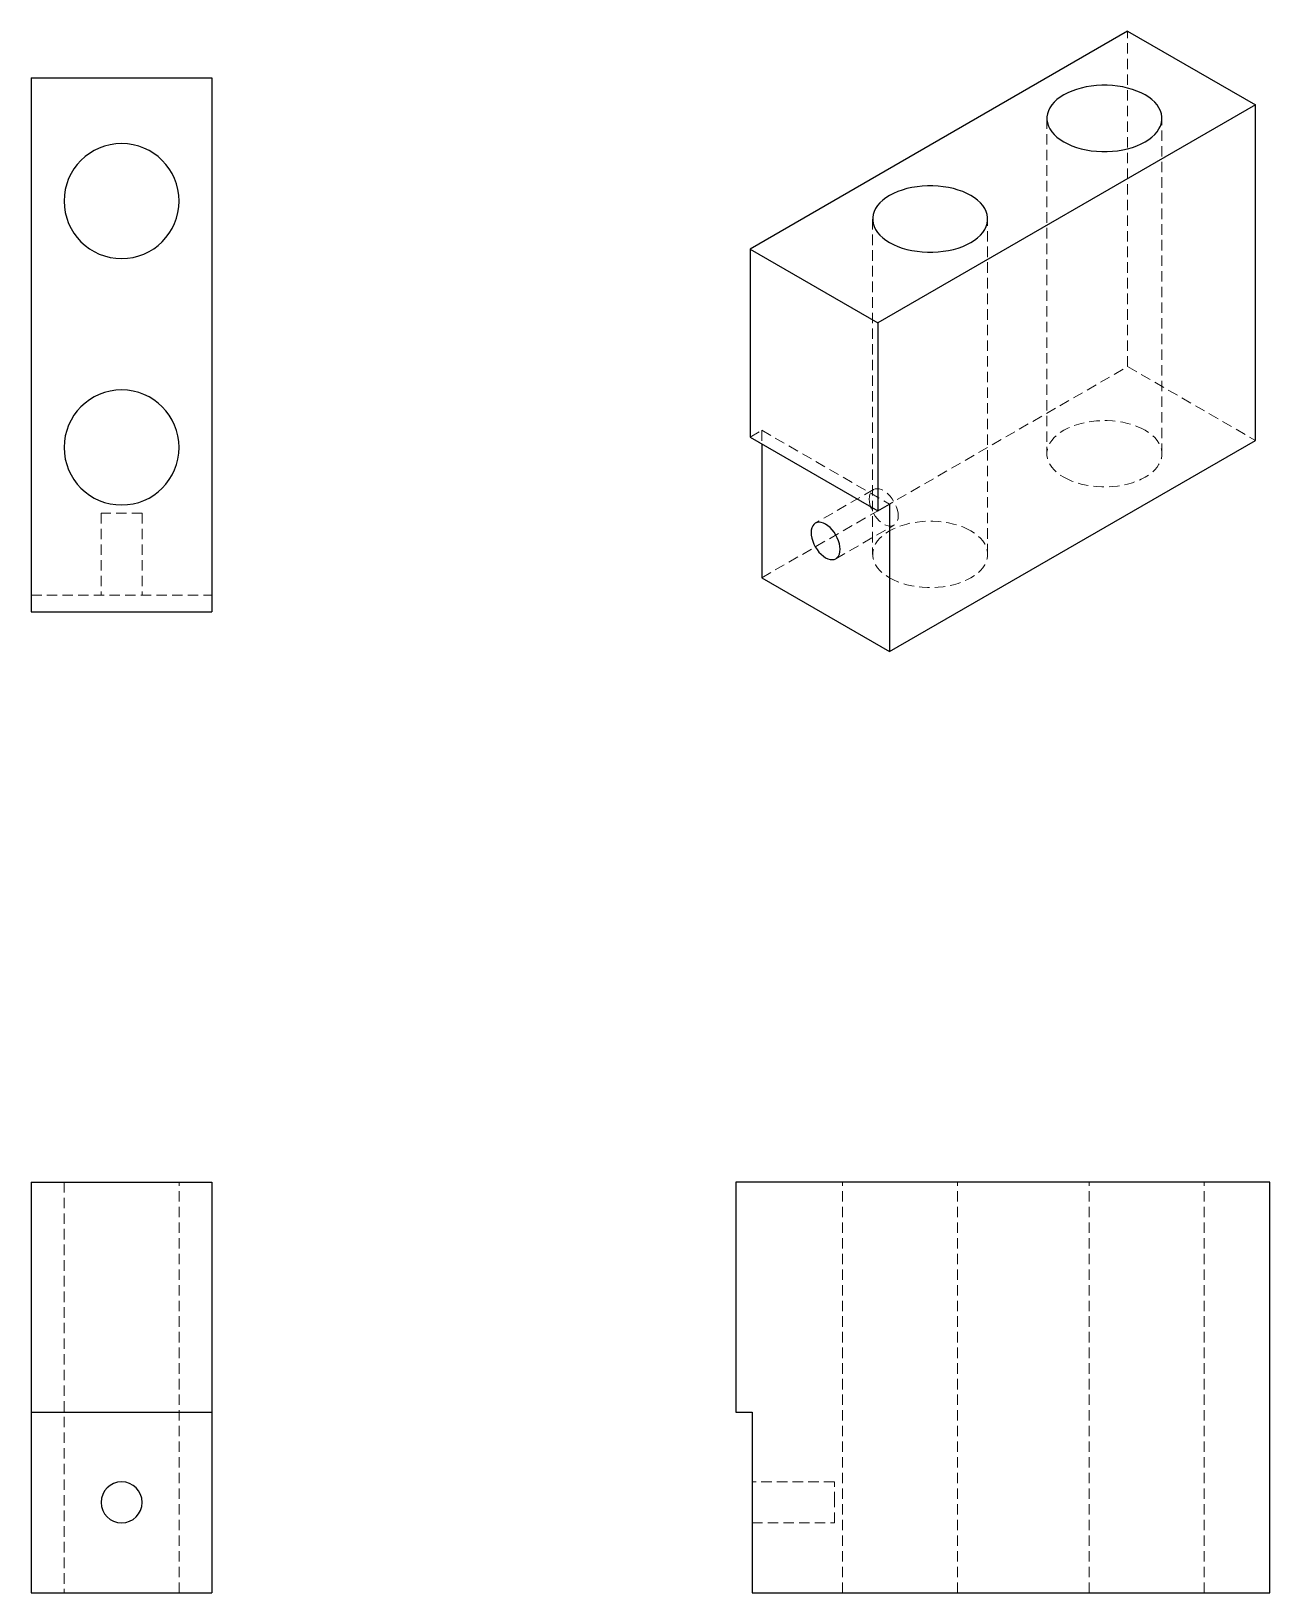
# Model space of a CAD drawing. Header units: millimetres. Extents: x 345 to 496, y 202 to 392.
import ezdxf

# ---------------------------------------------------------------- set-up
doc = ezdxf.new("R2010")
doc.units = ezdxf.units.MM
doc.linetypes.add('HIDDEN', pattern=[1.905, 1.27, -0.635])

msp = doc.modelspace()

# ---------------------------------------------------------------- linework, layer by layer
at = {"color": 7, "linetype": 'Continuous', "lineweight": 25}
for p, q in [((478.58, 392.05), (432.62, 365.52)), ((478.58, 392.05), (494.14, 383.07)), ((345.12, 386.38), (345.12, 321.38)), ((345.12, 386.38), (367.12, 386.38)), ((367.12, 386.38), (367.12, 321.38)), ((494.14, 383.07), (448.18, 356.54)), ((494.14, 342.24), (494.14, 383.07)), ((432.62, 365.52), (432.62, 342.65)), ((432.62, 365.52), (448.18, 356.54)), ((448.18, 356.54), (448.18, 333.67)), ((432.62, 342.65), (448.18, 333.67)), ((449.59, 316.53), (494.14, 342.24)), ((434.04, 341.84), (434.04, 325.51)), ((448.18, 333.67), (449.59, 334.49)), ((449.59, 334.49), (449.59, 316.53)), ((434.04, 325.51), (449.59, 316.53)), ((345.12, 321.38), (367.12, 321.38)), ((345.12, 251.95), (345.12, 223.95)), ((345.12, 251.95), (367.12, 251.95)), ((367.12, 251.95), (367.12, 223.95)), ((430.88, 251.95), (430.88, 223.95)), ((495.88, 251.95), (430.88, 251.95)), ((495.88, 201.95), (495.88, 251.95)), ((345.12, 223.95), (367.12, 223.95)), ((345.12, 223.95), (345.12, 201.95)), ((367.12, 223.95), (367.12, 201.95)), ((430.88, 223.95), (432.88, 223.95)), ((432.88, 223.95), (432.88, 201.95)), ((345.12, 201.95), (367.12, 201.95)), ((432.88, 201.95), (495.88, 201.95))]:
    msp.add_line(p, q, dxfattribs=at)
at = {"color": 7, "linetype": 'HIDDEN', "lineweight": 18}
for p, q in [((478.58, 351.22), (478.58, 392.05)), ((468.75, 381.44), (468.75, 340.61)), ((482.75, 340.61), (482.75, 381.44)), ((447.54, 369.19), (447.54, 328.36)), ((461.54, 328.36), (461.54, 369.19)), ((434.04, 325.51), (478.58, 351.22)), ((478.58, 351.22), (494.14, 342.24)), ((432.62, 342.65), (434.04, 343.47)), ((434.04, 343.47), (449.59, 334.49)), ((434.04, 343.47), (434.04, 341.84)), ((447.63, 336.25), (440.56, 332.16)), ((353.62, 333.38), (353.62, 323.38)), ((358.62, 333.38), (353.62, 333.38)), ((358.62, 333.38), (358.62, 323.38)), ((443.06, 327.83), (450.13, 331.92)), ((345.12, 323.38), (367.12, 323.38)), ((349.12, 251.95), (349.12, 201.95)), ((363.12, 201.95), (363.12, 251.95)), ((443.88, 201.95), (443.88, 251.95)), ((457.88, 201.95), (457.88, 251.95)), ((473.88, 201.95), (473.88, 251.95)), ((487.88, 201.95), (487.88, 251.95)), ((442.88, 215.45), (432.88, 215.45)), ((442.88, 212.95), (442.88, 215.45)), ((442.88, 210.45), (442.88, 212.95)), ((432.88, 210.45), (442.88, 210.45))]:
    msp.add_line(p, q, dxfattribs=at)
at = {"color": 7, "linetype": 'Continuous', "lineweight": 25, "flags": 128}
for points in [[(480.7, 384.29), (480.23, 384.55), (479.71, 384.77), (479.16, 384.97), (478.58, 385.13), (477.98, 385.27), (477.36, 385.37), (476.72, 385.44), (476.08, 385.47), (475.43, 385.47), (474.79, 385.44), (474.15, 385.37), (473.53, 385.27), (472.93, 385.13), (472.35, 384.97), (471.8, 384.77), (471.28, 384.55), (470.8, 384.29), (470.37, 384.02), (469.98, 383.72), (469.64, 383.4), (469.35, 383.07), (469.12, 382.72), (468.94, 382.36), (468.82, 382), (468.76, 381.62), (468.76, 381.25), (468.82, 380.88), (468.94, 380.51), (469.12, 380.15), (469.35, 379.8), (469.64, 379.47), (469.98, 379.15), (470.37, 378.86), (470.8, 378.58)], [(470.8, 378.58), (471.28, 378.33), (471.8, 378.1), (472.35, 377.91), (472.93, 377.74), (473.53, 377.61), (474.15, 377.5), (474.79, 377.43), (475.43, 377.4), (476.08, 377.4), (476.72, 377.43), (477.36, 377.5), (477.98, 377.61), (478.58, 377.74), (479.16, 377.91), (479.71, 378.1), (480.23, 378.33), (480.7, 378.58), (481.14, 378.86), (481.53, 379.15), (481.87, 379.47), (482.16, 379.8), (482.39, 380.15), (482.57, 380.51), (482.69, 380.88), (482.75, 381.25), (482.75, 381.62), (482.69, 382), (482.57, 382.36), (482.39, 382.72), (482.16, 383.07), (481.87, 383.4), (481.53, 383.72), (481.14, 384.02), (480.7, 384.29)], [(459.49, 372.05), (459.01, 372.3), (458.5, 372.52), (457.95, 372.72), (457.37, 372.89), (456.77, 373.02), (456.14, 373.12), (455.51, 373.19), (454.86, 373.23), (454.22, 373.23), (453.57, 373.19), (452.94, 373.12), (452.32, 373.02), (451.71, 372.89), (451.13, 372.72), (450.59, 372.52), (450.07, 372.3), (449.59, 372.05), (449.16, 371.77), (448.77, 371.47), (448.43, 371.16), (448.14, 370.82), (447.9, 370.48), (447.73, 370.12), (447.61, 369.75), (447.55, 369.38), (447.55, 369), (447.61, 368.63), (447.73, 368.27), (447.9, 367.91), (448.14, 367.56), (448.43, 367.22), (448.77, 366.91), (449.16, 366.61), (449.59, 366.33)], [(449.59, 366.33), (450.07, 366.08), (450.59, 365.86), (451.13, 365.66), (451.71, 365.49), (452.32, 365.36), (452.94, 365.26), (453.57, 365.19), (454.22, 365.15), (454.86, 365.15), (455.51, 365.19), (456.14, 365.26), (456.77, 365.36), (457.37, 365.49), (457.95, 365.66), (458.5, 365.86), (459.01, 366.08), (459.49, 366.33), (459.93, 366.61), (460.32, 366.91), (460.66, 367.22), (460.94, 367.56), (461.18, 367.91), (461.36, 368.27), (461.47, 368.63), (461.53, 369), (461.53, 369.38), (461.47, 369.75), (461.36, 370.12), (461.18, 370.48), (460.94, 370.82), (460.66, 371.16), (460.32, 371.47), (459.93, 371.77), (459.49, 372.05)], [(443.58, 328.98), (443.56, 329.31), (443.49, 329.66), (443.39, 330.02), (443.24, 330.37), (443.06, 330.72), (442.85, 331.05), (442.62, 331.35), (442.36, 331.62), (442.09, 331.85), (441.81, 332.04), (441.54, 332.17), (441.27, 332.26), (441.01, 332.28), (440.77, 332.25), (440.56, 332.16), (440.38, 332.02), (440.24, 331.83), (440.13, 331.6), (440.07, 331.33), (440.05, 331.02)], [(440.05, 331.02), (440.07, 330.69), (440.13, 330.34), (440.24, 329.98), (440.38, 329.62), (440.56, 329.28), (440.77, 328.95), (441.01, 328.64), (441.27, 328.37), (441.54, 328.14), (441.81, 327.96), (442.09, 327.82), (442.36, 327.74), (442.62, 327.72), (442.85, 327.75), (443.06, 327.83), (443.24, 327.97), (443.39, 328.16), (443.49, 328.4), (443.56, 328.67), (443.58, 328.98)]]:
    msp.add_lwpolyline(points, dxfattribs=at)
at = {"color": 7, "linetype": 'HIDDEN', "lineweight": 18, "flags": 128}
for points in [[(480.7, 343.47), (480.23, 343.72), (479.71, 343.94), (479.16, 344.14), (478.58, 344.31), (477.98, 344.44), (477.36, 344.54), (476.72, 344.61), (476.08, 344.65), (475.43, 344.65), (474.79, 344.61), (474.15, 344.54), (473.53, 344.44), (472.93, 344.31), (472.35, 344.14), (471.8, 343.94), (471.28, 343.72), (470.8, 343.47), (470.37, 343.19), (469.98, 342.89), (469.64, 342.58), (469.35, 342.24), (469.12, 341.89), (468.94, 341.54), (468.82, 341.17), (468.76, 340.8), (468.76, 340.42), (468.82, 340.05), (468.94, 339.68), (469.12, 339.33), (469.35, 338.98), (469.64, 338.64), (469.98, 338.33), (470.37, 338.03), (470.8, 337.75)], [(470.8, 337.75), (471.28, 337.5), (471.8, 337.28), (472.35, 337.08), (472.93, 336.91), (473.53, 336.78), (474.15, 336.68), (474.79, 336.61), (475.43, 336.57), (476.08, 336.57), (476.72, 336.61), (477.36, 336.68), (477.98, 336.78), (478.58, 336.91), (479.16, 337.08), (479.71, 337.28), (480.23, 337.5), (480.7, 337.75), (481.14, 338.03), (481.53, 338.33), (481.87, 338.64), (482.16, 338.98), (482.39, 339.33), (482.57, 339.68), (482.69, 340.05), (482.75, 340.42), (482.75, 340.8), (482.69, 341.17), (482.57, 341.54), (482.39, 341.89), (482.16, 342.24), (481.87, 342.58), (481.53, 342.89), (481.14, 343.19), (480.7, 343.47)], [(450.65, 333.06), (450.63, 333.39), (450.57, 333.74), (450.46, 334.1), (450.31, 334.45), (450.13, 334.8), (449.92, 335.13), (449.69, 335.44), (449.43, 335.71), (449.16, 335.94), (448.88, 336.12), (448.61, 336.26), (448.34, 336.34), (448.08, 336.36), (447.85, 336.33), (447.63, 336.25), (447.45, 336.11), (447.31, 335.92), (447.2, 335.68), (447.14, 335.41), (447.12, 335.1)], [(447.12, 335.1), (447.14, 334.77), (447.2, 334.42), (447.31, 334.06), (447.45, 333.71), (447.63, 333.36), (447.85, 333.03), (448.08, 332.72), (448.34, 332.45), (448.61, 332.22), (448.88, 332.04), (449.16, 331.9), (449.43, 331.82), (449.69, 331.8), (449.92, 331.83), (450.13, 331.92), (450.31, 332.05), (450.46, 332.24), (450.57, 332.48), (450.63, 332.75), (450.65, 333.06)], [(459.49, 331.22), (459.01, 331.47), (458.5, 331.7), (457.95, 331.89), (457.37, 332.06), (456.77, 332.2), (456.14, 332.3), (455.51, 332.37), (454.86, 332.4), (454.22, 332.4), (453.57, 332.37), (452.94, 332.3), (452.32, 332.2), (451.71, 332.06), (451.13, 331.89), (450.59, 331.7), (450.07, 331.47), (449.59, 331.22), (449.16, 330.95), (448.77, 330.65), (448.43, 330.33), (448.14, 330), (447.9, 329.65), (447.73, 329.29), (447.61, 328.92), (447.55, 328.55), (447.55, 328.18), (447.61, 327.81), (447.73, 327.44), (447.9, 327.08), (448.14, 326.73), (448.43, 326.4), (448.77, 326.08), (449.16, 325.78), (449.59, 325.51)], [(449.59, 325.51), (450.07, 325.26), (450.59, 325.03), (451.13, 324.83), (451.71, 324.67), (452.32, 324.53), (452.94, 324.43), (453.57, 324.36), (454.22, 324.33), (454.86, 324.33), (455.51, 324.36), (456.14, 324.43), (456.77, 324.53), (457.37, 324.67), (457.95, 324.83), (458.5, 325.03), (459.01, 325.26), (459.49, 325.51), (459.93, 325.78), (460.32, 326.08), (460.66, 326.4), (460.94, 326.73), (461.18, 327.08), (461.36, 327.44), (461.47, 327.81), (461.53, 328.18), (461.53, 328.55), (461.47, 328.92), (461.36, 329.29), (461.18, 329.65), (460.94, 330), (460.66, 330.33), (460.32, 330.65), (459.93, 330.95), (459.49, 331.22)]]:
    msp.add_lwpolyline(points, dxfattribs=at)
at = {"color": 7, "linetype": 'Continuous', "lineweight": 25}
for centre, radius, start, end in [((356.12, 371.38), 7, 90, 270), ((356.12, 371.38), 7, 270, 90), ((356.12, 341.38), 7, 90, 270), ((356.12, 341.38), 7, 270, 90), ((356.12, 212.95), 2.5, 0, 180), ((356.12, 212.95), 2.5, 180, 0)]:
    msp.add_arc(centre, radius, start, end, dxfattribs=at)

doc.saveas('drawing.dxf')
